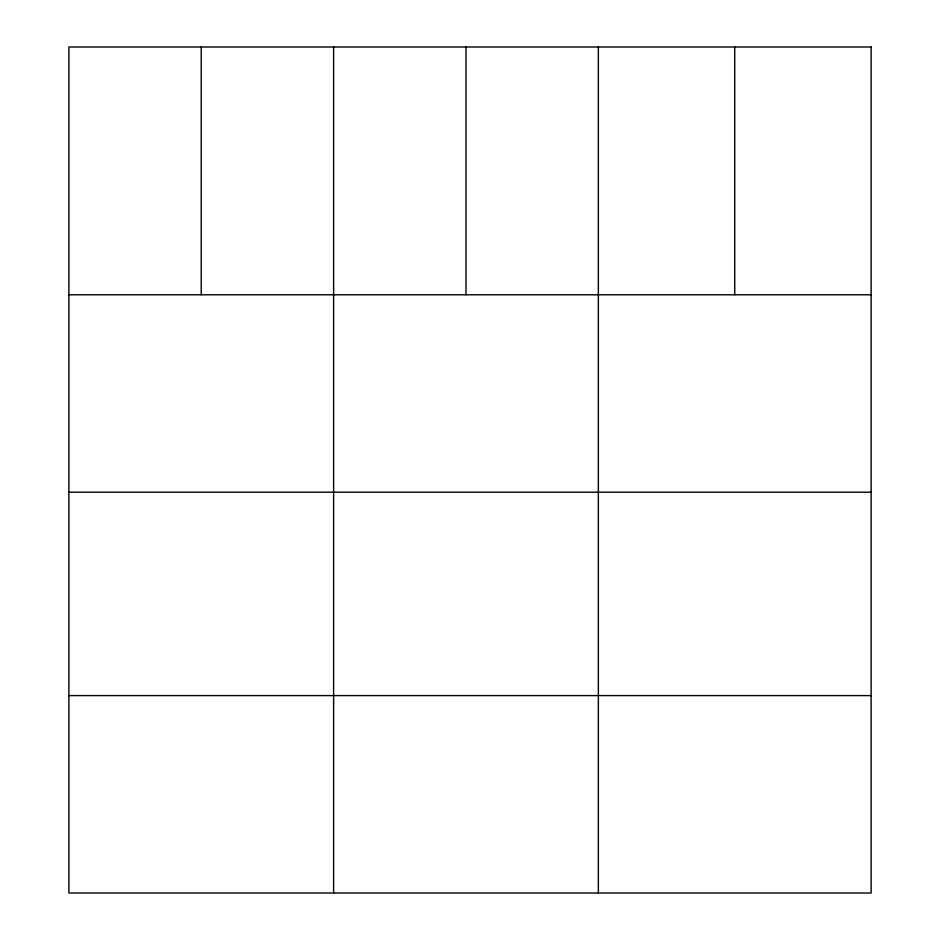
<?xml version="1.0" encoding="UTF-8"?>
<svg xmlns="http://www.w3.org/2000/svg" width="940" height="940" viewBox="0 0 940 940"><rect width="100%" height="100%" fill="white"/><g stroke="black" fill="none" stroke-linecap="round" stroke-linejoin="round"><path stroke-width="1.41" d="M68.879 294.784L871.122 294.784M68.879 492.196L871.122 492.196M68.879 695.588L871.122 695.588M734.739 47L734.739 294.784M598.357 47L598.357 893M465.993 47L465.993 294.784M333.618 47L333.618 893M201.242 47L201.242 294.784M871.122 47L68.879 47L68.879 893L871.122 893L871.122 47"/></g></svg>
